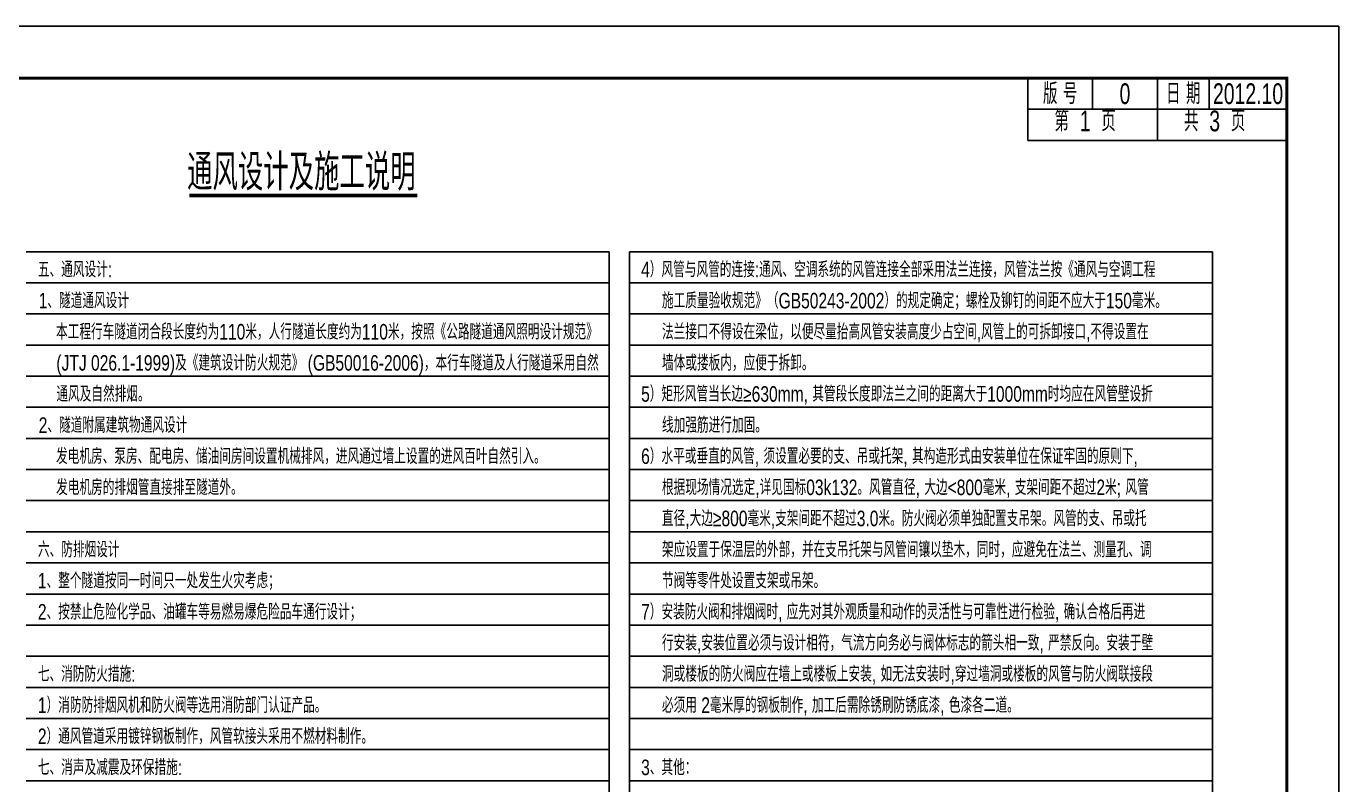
# Model space of a CAD drawing. Extents: x 141823 to 183823, y -39186 to 56515.
# Drawn here: x 158497 to 183823, y 41889 to 56515 of the extents above; entities that cross this region are included whole.
import ezdxf
from ezdxf.enums import TextEntityAlignment as Align

# ---------------------------------------------------------------- set-up
doc = ezdxf.new("R2010")
doc.units = 0
doc.header["$LTSCALE"] = 1000
doc.header["$MEASUREMENT"] = 0
for name, color, linetype, lineweight in [('DIM_SYMB', 3, 'Continuous', 15), ('PUB_TEXT', 7, 'Continuous', 15), ('TEXT', 7, 'Continuous', 15)]:
    doc.layers.add(name, color=color, linetype=linetype, lineweight=lineweight)
for name, color, linetype in [('图框', 7, 'Continuous'), ('文字', 7, 'Continuous'), ('栏目', 3, 'Continuous'), ('次轮廓线', 7, 'Continuous'), ('页码', 3, 'Continuous')]:
    doc.layers.add(name, color=color, linetype=linetype)
doc.styles.get("Standard").update_dxf_attribs({"font": 'hztxt_e.shx', "width": 0.7, "bigfont": 'hztxt.shx'})
doc.styles.add('中西文等高字体', font='hztxt_e.shx', dxfattribs={"width": 0.75, "bigfont": 'hztxt.shx'})

msp = doc.modelspace()

# ---------------------------------------------------------------- linework, layer by layer
at = {"layer": 'Defpoints', "color": 252}
for p, q in [((158497.8, 52166.7), (169747.4, 52166.7)), ((169747.4, 52166.3), (169747.4, 32366.7)), ((170137.2, 52166.3), (170137.2, 32366.7)), ((170137.6, 52166.7), (170137.6, 32366.7)), ((170137.6, 52166.7), (181387.2, 52166.7)), ((181387.2, 52166.3), (181387.2, 32366.7)), ((158497.4, 51566.7), (169747.4, 51566.7)), ((170137.2, 51566.7), (181387.2, 51566.7)), ((158497.4, 50966.7), (169747.4, 50966.7)), ((170137.2, 50966.7), (181387.2, 50966.7)), ((158497.4, 50366.7), (169747.4, 50366.7)), ((170137.2, 50366.7), (181387.2, 50366.7)), ((158497.4, 49766.7), (169747.4, 49766.7)), ((170137.2, 49766.7), (181387.2, 49766.7)), ((158497.4, 49166.7), (169747.4, 49166.7)), ((170137.2, 49166.7), (181387.2, 49166.7)), ((158497.4, 48566.7), (169747.4, 48566.7)), ((170137.2, 48566.7), (181387.2, 48566.7)), ((158497.4, 47966.7), (169747.4, 47966.7)), ((170137.2, 47966.7), (181387.2, 47966.7)), ((158497.4, 47366.7), (169747.4, 47366.7)), ((170137.2, 47366.7), (181387.2, 47366.7)), ((158497.4, 46766.7), (169747.4, 46766.7)), ((170137.2, 46766.7), (181387.2, 46766.7)), ((158497.4, 46166.7), (169747.4, 46166.7)), ((170137.2, 46166.7), (181387.2, 46166.7)), ((158497.4, 45566.7), (169747.4, 45566.7)), ((170137.2, 45566.7), (181387.2, 45566.7)), ((158497.4, 44966.7), (169747.4, 44966.7)), ((170137.2, 44966.7), (181387.2, 44966.7)), ((158497.4, 44366.7), (169747.4, 44366.7)), ((170137.2, 44366.7), (181387.2, 44366.7)), ((158497.4, 43766.7), (169747.4, 43766.7)), ((170137.2, 43766.7), (181387.2, 43766.7)), ((158497.4, 43166.7), (169747.4, 43166.7)), ((170137.2, 43166.7), (181387.2, 43166.7)), ((158497.4, 42566.7), (169747.4, 42566.7)), ((170137.2, 42566.7), (181387.2, 42566.7)), ((158497.4, 41966.7), (169747.4, 41966.7)), ((170137.2, 41966.7), (181387.2, 41966.7))]:
    msp.add_line(p, q, dxfattribs=at)
at = {"layer": 'Defpoints'}
for p, q in [((158497.4, 46766.3), (158497.8, 46766.7)), ((158497.8, 46166.7), (158498.1, 46167.1))]:
    msp.add_line(p, q, dxfattribs=at)
at = {"layer": 'DIM_SYMB', "const_width": 70}
msp.add_lwpolyline([(161646.1, 53249.3), (166046, 53249.3)], dxfattribs=at)
at = {"layer": '图框', "linetype": 'Continuous'}
msp.add_lwpolyline([(141823.3, 56514.7), (183823.3, 56514.7), (183823.3, 26814.7), (141823.3, 26814.7)], close=True, dxfattribs=at)
at = {"layer": '图框', "linetype": 'Continuous', "const_width": 60}
msp.add_lwpolyline([(182823.3, 55514.7), (144823.3, 55514.7), (144823.3, 27814.7), (182823.3, 27814.7), (182823.3, 55514.7)], dxfattribs=at)
at = {"layer": '文字'}
for p, q in [((179073.3, 54914.7), (179073.3, 55514.7)), ((180323.3, 54914.7), (180323.3, 55514.7))]:
    msp.add_line(p, q, dxfattribs=at)
at = {"layer": '次轮廓线'}
msp.add_line((181323.3, 54914.7), (181323.3, 55514.7), dxfattribs=at)
at = {"layer": '页码'}
for p, q in [((177823.3, 54314.7), (177823.3, 55514.7)), ((177823.3, 54914.7), (182823.3, 54914.7)), ((177823.3, 54914.7), (182823.3, 54914.7)), ((180323.3, 54314.7), (180323.3, 54914.7)), ((177823.3, 54314.7), (182823.3, 54314.7))]:
    msp.add_line(p, q, dxfattribs=at)

# ---------------------------------------------------------------- texts
at = {"layer": 'PUB_TEXT', "width": 0.7}
msp.add_text('通风设计及施工说明', height=700, dxfattribs=at).set_placement((161600.9, 53348.8))
at = {"layer": 'TEXT', "color": 3, "linetype": 'Continuous', "style": '中西文等高字体', "width": 0.75}
for s, p in [('五、通风设计:', (158722, 51673.6)), ('4）风管与风管的连接:通风、空调系统的风管连接全部采用法兰连接，风管法兰按《通风与空调工程', (170362.2, 51674.4)), ('1、隧道通风设计', (158737.7, 51073.6)), ('施工质量验收规范》（GB50243-2002）的规定确定；螺栓及铆钉的间距不应大于150毫米。', (170764.2, 51073.8)), ('    本工程行车隧道闭合段长度约为110米，人行隧道长度约为110米，按照《公路隧道通风照明设计规范》', (158737.7, 50473.6)), ('法兰接口不得设在梁位，以便尽量抬高风管安装高度少占空间,风管上的可拆卸接口,不得设置在', (170763.9, 50473.8)), ('(JTJ 026.1-1999)及《建筑设计防火规范》 (GB50016-2006)，本行车隧道及人行隧道采用自然', (159078.5, 49873.6)), ('墙体或搂板内，应便于拆卸。', (170764.6, 49873.8)), ('通风及自然排烟。', (159078.5, 49273.6)), ('5）矩形风管当长边≥630mm, 其管段长度即法兰之间的距离大于1000mm时均应在风管壁设折', (170362.2, 49274.4)), ('2、隧道附属建筑物通风设计', (158737.7, 48673.6)), ('线加强筋进行加固。', (170764.2, 48673.8)), ('    发电机房、泵房、配电房、储油间房间设置机械排风，进风通过墙上设置的进风百叶自然引入。', (158737.7, 48073.6)), ('6）水平或垂直的风管, 须设置必要的支、吊或托架, 其构造形式由安装单位在保证牢固的原则下, ', (170362.2, 48074.4)), ('发电机房的排烟管直接排至隧道外。', (159073.6, 47473.6)), ('根据现场情况选定,详见国标03k132。风管直径, 大边<800毫米, 支架间距不超过2米; 风管', (170763.9, 47473.8)), ('直径,大边≥800毫米,支架间距不超过3.0米。防火阀必须单独配置支吊架。风管的支、吊或托', (170763.9, 46873.8)), ('六、防排烟设计', (158722, 46273.6)), ('架应设置于保温层的外部，并在支吊托架与风管间镶以垫木，同时，应避免在法兰、测量孔、调', (170764.2, 46273.8)), ('1、整个隧道按同一时间只一处发生火灾考虑；', (158722, 45673.6)), ('节阀等零件处设置支架或吊架。', (170764.6, 45673.8)), ('2、按禁止危险化学品、油罐车等易燃易爆危险品车通行设计；', (158722, 45073.6)), ('7）安装防火阀和排烟阀时, 应先对其外观质量和动作的灵活性与可靠性进行检验, 确认合格后再进', (170362.2, 45074.4)), ('行安装,安装位置必须与设计相符，气流方向务必与阀体标志的箭头相一致, 严禁反向。安装于壁', (170764.2, 44473.8)), ('七、消防防火措施:', (158722, 43873.6)), ('洞或楼板的防火阀应在墙上或楼板上安装, 如无法安装时,穿过墙洞或楼板的风管与防火阀联接段', (170764.2, 43873.8)), ('1）消防防排烟风机和防火阀等选用消防部门认证产品。', (158722, 43273.6)), ('必须用 2毫米厚的钢板制作, 加工后需除锈刷防锈底漆, 色漆各二道。', (170764.2, 43273.8)), ('2）通风管道采用镀锌钢板制作，风管软接头采用不燃材料制作。', (158721.6, 42673.3)), ('七、消声及减震及环保措施:', (158721.2, 42073.3)), ('3、其他：', (170362.2, 42073.6))]:
    msp.add_text(s, height=300, dxfattribs=at).set_placement(p)
at = {"layer": '文字', "width": 0.7}
for s, p in [('版 号', (178448.3, 55214.7)), ('0', (179698.3, 55214.7)), ('日 期', (180823.3, 55214.7)), ('2012.10', (182073.3, 55214.7))]:
    msp.add_text(s, height=400, dxfattribs=at).set_placement(p, align=Align.MIDDLE_CENTER)
at = {"layer": '栏目', "char_height": 500, "width": 2859.111, "attachment_point": 1}
for s, insert in [('{\\H0.8x;第  1  页}', (178337, 54889.2)), ('{\\H0.8x;共  3  页}', (180837, 54889.2))]:
    msp.add_mtext(s, dxfattribs=dict(at, insert=insert))

doc.saveas('drawing.dxf')
